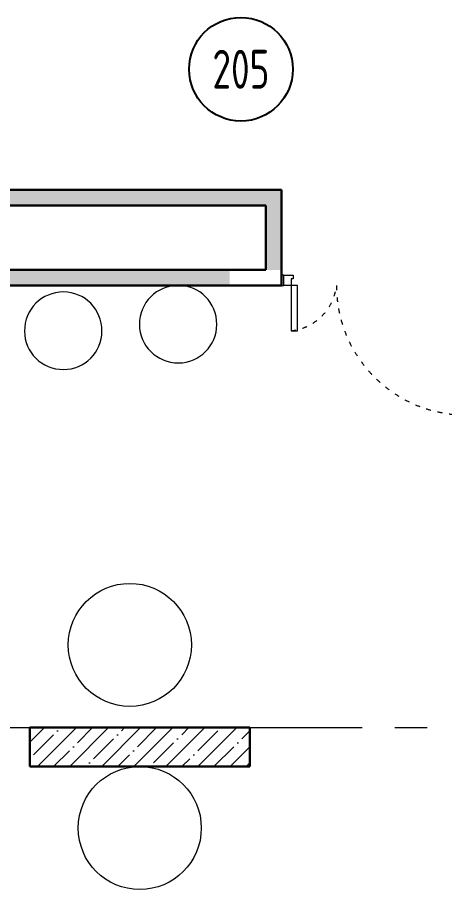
# Model space of a CAD drawing. Header units: millimetres. Extents: x -13407 to 95998, y -2719 to 109387.
# Drawn here: x 30024 to 33321, y 18602 to 25336 of the extents above; entities that cross this region are included whole.
import ezdxf
from ezdxf.enums import TextEntityAlignment as Align

# ---------------------------------------------------------------- set-up
doc = ezdxf.new("R2010")
doc.units = ezdxf.units.MM
doc.linetypes.add('ACAD_ISO03W100', pattern=[30, 12, -18])
doc.linetypes.add('CENTER', pattern=[2, 1.25, -0.25, 0.25, -0.25])
for name, color, linetype, lineweight in [('АР_Двери', 5, 'Continuous', 18), ('АР_Маркер экспликации', 239, 'Continuous', 13), ('АР_Номер помещения', 1, 'Continuous', 25), ('АР_Оси', 193, 'Continuous', 9), ('АР_Перегородки газоблок', 165, 'Continuous', 30), ('АР_Перегородки газоблок_Штрих', 165, 'Continuous', 5), ('АР_Помещения_площадь', 19, 'Continuous', 9), ('АР_Сущ Несущая стена', 202, 'Continuous', 30), ('АР_Штриховка монолит', 250, 'Continuous', 9), ('ТХ_мебель передв', 250, 'Continuous', 13)]:
    doc.layers.add(name, color=color, linetype=linetype, lineweight=lineweight)
doc.styles.add('ISOCPEUR', font='isocpeur.ttf', dxfattribs={"width": 0.7})
doc.styles.get("Standard").update_dxf_attribs({"font": 'arial.ttf'})
pattern_1 = [(50, (76865.7, -55313.48), (215.17805, -18.82564), [22.5, -247.5]), (355, (76865.7, -55313.48), (-41.6254, 225.65764), [18, -198]), (100.45144, (76883.63, -55315.05), (173.55265, 206.832), [19.12206, -210.34263]), (46.1842, (76865.7, -55253.48), (320.1724, -49.6558), [33.75, -371.25]), (96.63564, (76892.38, -55257.62), (280.3986, 292.2356), [28.6831, -315.5141]), (351.18416, (76865.7, -55253.5), (280.3986, 292.2356), [27, -297]), (21, (76895.7, -55268.48), (179.0721, -120.78567), [22.5, -247.5]), (326, (76895.7, -55268.48), (72.9946, 217.545), [18, -198]), (71.45144, (76910.62, -55278.55), (252.0667, 96.75935), [19.12206, -210.34263]), (37.5, (76865.7, -55313.48), (3.647957, 99.868156), [0, -195.6, 0, -201, 0, -198.75]), (7.5, (76865.7, -55313.48), (78.92086, 118.32351), [0, -114.6, 0, -191.1, 0, -75.75]), (327.5, (76798.8, -55313.48), (160.14673, -6.76646), [0, -75, 0, -234, 0, -310.5]), (317.5, (76768.8, -55313.48), (174.95585, 30.0315), [0, -97.5, 0, -155.4, 0, -220.5])]

# ---------------------------------------------------------------- blocks, each defined once
blk = doc.blocks.new('Полуторная_на лестницу')
at = {"color": 253}
for points in [[(75, 80), (75, 1080), (124.9, 1080), (124.9, 80)], [(1375.1, 430), (1375.1, 80), (1425, 80), (1425, 430)]]:
    blk.add_lwpolyline(points, close=True, dxfattribs=at)
for points in [[(0, 0), (0, 80), (20, 80), (20, 0), (0, 0)], [(20, 80), (20, 0), (90, 0), (90, 30), (75, 30), (75, 80), (20, 80)], [(1480, 80), (1480, 0), (1410, 0), (1410, 30), (1425, 30), (1425, 80), (1480, 80)], [(1500, 0), (1500, 80), (1480, 80), (1480, 0), (1500, 0)]]:
    blk.add_lwpolyline(points, dxfattribs=at)
at = {"color": 253, "linetype": 'ACAD_ISO03W100', "ltscale": 3}
for centre, radius, start, end in [((75, 80), 1000, 0, 90), ((1465.4, 39.6), 392.5, 95.90754, 174.09246)]:
    blk.add_arc(centre, radius, start, end, dxfattribs=at)
blk = doc.blocks.new('*U348')
at = {"layer": 'АР_Номер помещения', "color": 253}
blk.add_circle((-12246.5, 1743.6), 400, dxfattribs=at)
at = {"layer": 'АР_Номер помещения', "color": 253, "style": 'ISOCPEUR', "width": 0.7}
blk.add_attdef('НОМЕР_ПОМЕЩЕНИЯ', text='', height=300, dxfattribs=at).set_placement((-12246.5, 1743.6), align=Align.MIDDLE_CENTER)
at = {"layer": 'АР_Помещения_площадь', "color": 253, "lineweight": 30, "width": 0.7, "flags": 104}
blk.add_attdef('ИМЯ_ПОМЕЩЕНИЯ', text='', height=100, dxfattribs=at).set_placement((157.6, 1217.1), align=Align.MIDDLE_CENTER)
blk = doc.blocks.new('У012')
at = {"layer": 'ТХ_мебель передв', "color": 253}
blk.add_open_spline([(-181454, 44963.5, -0.6), (-181454, 44799.5, -0.6), (-181586.3, 44667.2, -0.6), (-181750.4, 44667.2, -0.6), (-181919.7, 44667.2, -0.6), (-182052, 44799.5, -0.6), (-182052, 44963.5, -0.6), (-182052, 45132.9, -0.6), (-181919.7, 45265.2, -0.6), (-181750.4, 45265.2, -0.6), (-181586.3, 45265.2, -0.6), (-181454, 45132.9, -0.6), (-181454, 44963.5, -0.6)], degree=3, knots=[0, 0, 0, 0, 1, 1, 1, 2, 2, 2, 3, 3, 3, 4, 4, 4, 4], dxfattribs=at)

msp = doc.modelspace()

# ---------------------------------------------------------------- hatches: boundary and pattern name
at = {"layer": 'АР_Перегородки газоблок_Штрих', "ltscale": 100}
h = msp.add_hatch(dxfattribs=at)
h.set_pattern_fill('AR-CONC', color=253, scale=30)
h.set_pattern_definition(pattern_1)
h.paths.add_polyline_path([(32061.3, 24005), (26145.9, 24005), (26145.9, 23885), (31941.3, 23885), (31941.3, 23386.8), (32061.3, 23386.8)])
h.paths.add_polyline_path([(26145.9, 24005), (25730, 24005), (25730, 23886.1), (26145.9, 23886.1)])
h = msp.add_hatch(dxfattribs=at)
h.set_pattern_fill('AR-CONC', color=253, scale=30)
h.set_pattern_definition(pattern_1)
h.paths.add_polyline_path([(31661.4, 23386.8), (25730, 23386.8), (25730, 23266.8), (31661.2, 23266.8)])
at = {"layer": 'АР_Штриховка монолит', "ltscale": 100}
h = msp.add_hatch(dxfattribs=at)
h.set_pattern_fill('ANSI35', color=253, scale=700)
h.set_pattern_definition([(45, (-944612.81, 118112.1), (-123.743687, 123.743687), []), (45, (-944489.07, 118112.1), (-123.743687, 123.743687), [218.75, -43.75, 0, -43.75])])
h.paths.add_polyline_path([(31817, 19852.2), (30120, 19852.2), (30120, 19552.2), (31817, 19552.2)])

# ---------------------------------------------------------------- linework, layer by layer
at = {"layer": 'АР_Оси', "color": 253, "linetype": 'CENTER', "ltscale": 1000}
msp.add_line((-12563.8, 19852.2), (71033.4, 19852.2), dxfattribs=at)
at = {"layer": 'АР_Перегородки газоблок', "color": 253, "ltscale": 100}
for p, q in [((32061.3, 23266.8), (32061.3, 24005)), ((31941.3, 23386.8), (31941.3, 23885))]:
    msp.add_line(p, q, dxfattribs=at)
for points in [[(25730, 24005), (32061.3, 24005)], [(31941.3, 23885), (25730, 23885)], [(31941.3, 23386.8), (25730, 23386.8)], [(32061.3, 23266.8), (25730, 23266.8)]]:
    msp.add_lwpolyline(points, dxfattribs=at)
at = {"layer": 'АР_Сущ Несущая стена', "color": 253, "ltscale": 100}
for p, q in [((30120, 19852.2), (31817, 19852.2)), ((30120, 19852.2), (30120, 19552.2)), ((31817, 19852.2), (31817, 19552.2)), ((30120, 19552.2), (31817, 19552.2))]:
    msp.add_line(p, q, dxfattribs=at)
at = {"layer": 'ТХ_мебель передв', "color": 253, "ltscale": 0.1}
for centre in [(30891.7, 20491.3), (30968.5, 19077.2)]:
    msp.add_circle(centre, 475, dxfattribs=at)

# ---------------------------------------------------------------- block references
at = {"layer": 'АР_Двери', "color": 253, "rotation": 180}
msp.add_blockref('Полуторная_на лестницу', (33561.3, 23346.8), dxfattribs=at)
at = {"layer": 'АР_Маркер экспликации', "color": 253}
ref = msp.add_blockref('*U348', (43995.7, 23192.4), dxfattribs=at)
ref.add_attrib('НОМЕР_ПОМЕЩЕНИЯ', '205', dxfattribs={"layer": 'АР_Номер помещения', "color": 253, "height": 300, "style": 'ISOCPEUR', "width": 0.7}).set_placement((31749.2, 24936), align=Align.MIDDLE_CENTER)
at = {"layer": 'ТХ_мебель передв', "color": 253}
for p in [(213017.4, -21998.3, 0.6), (212130.5, -22049.1, 0.6)]:
    msp.add_blockref('У012', p, dxfattribs=at)

doc.saveas('drawing.dxf')
